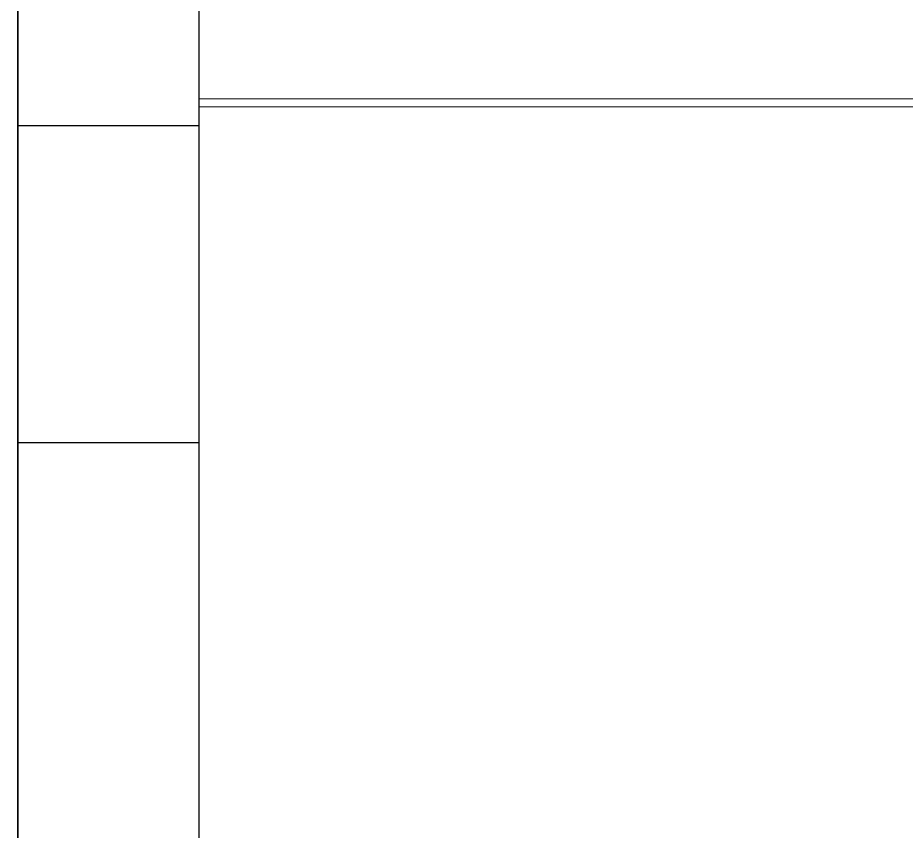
# Model space of a CAD drawing. Header units: millimetres. Extents: x 37984 to 70752, y 14140 to 37584.
# Drawn here: x 45882.48 to 45896.51, y 32630.77 to 32643.61 of the extents above; entities that cross this region are included whole.
import ezdxf

# ---------------------------------------------------------------- set-up
doc = ezdxf.new("R2010")
doc.units = ezdxf.units.MM
doc.set_wipeout_variables(frame=1)
doc.layers.add('! NO PLOT !', color=7, linetype='Continuous', true_color=0xff75dd, plot=False)
doc.layers.add('000-PI-Oprema', color=30, linetype='Continuous', lineweight=5)
doc.layers.add('002-PI-Kabelska kanalica', color=150, linetype='Continuous')
doc.layers.add('004-PI-DIN Šina', color=3, linetype='Continuous')

# ---------------------------------------------------------------- blocks, each defined once
blk = doc.blocks.new('*U1044')
at = {"layer": '004-PI-DIN Šina'}
blk.add_lwpolyline([(290, -17.5), (290, 17.5), (0, 17.5), (0, -17.5)], close=True, dxfattribs=at)
blk.add_lwpolyline([(0, 12.5), (290, 12.5)], dxfattribs=at)
blk = doc.blocks.new('F60-47290126')
blk.add_wipeout([(46615.131, 36167.854), (46650.831, 36167.854), (46650.831, 36078.354), (46615.131, 36078.354)]).dxf.layer = '000-PI-Oprema'
at = {"layer": '000-PI-Oprema'}
for p, q in [((46615.131, 36101.825), (46615.131, 36144.384)), ((46615.131, 36141.03), (46627.381, 36141.03)), ((46615.131, 36140.904), (46650.831, 36140.904))]:
    blk.add_line(p, q, dxfattribs=at)
blk = doc.blocks.new('*U650')
at = {"layer": '002-PI-Kabelska kanalica'}
blk.add_line((20, -100), (20, 70), dxfattribs=at)
blk = doc.blocks.new('spojnica')
at = {"layer": '! NO PLOT !', "transparency": 33554687}
blk.add_line((44861.495, 28809.404), (44861.495, 26919.404), dxfattribs=at)
blk = doc.blocks.new('montažnaa')
at = {"layer": '! NO PLOT !'}
blk.add_line((46568.64, 28809.404), (46568.64, 26919.404), dxfattribs=at)

msp = doc.modelspace()

# ---------------------------------------------------------------- block references
for name, p in [('*U650', (45862.483, 32639.404)), ('*U1044', (45882.483, 32624.404))]:
    msp.add_blockref(name, p)

# ---------------------------------------------------------------- next in the draw order: block references
msp.add_blockref('F60-47290126', (-729.79, -3498.701))

# ---------------------------------------------------------------- next in the draw order: block references
at = {"layer": '000-PI-Oprema'}
for name, p in [('montažnaa', (-686.158, 3900)), ('spojnica', (1023.847, 3900))]:
    msp.add_blockref(name, p, dxfattribs=at)

doc.saveas('drawing.dxf')
